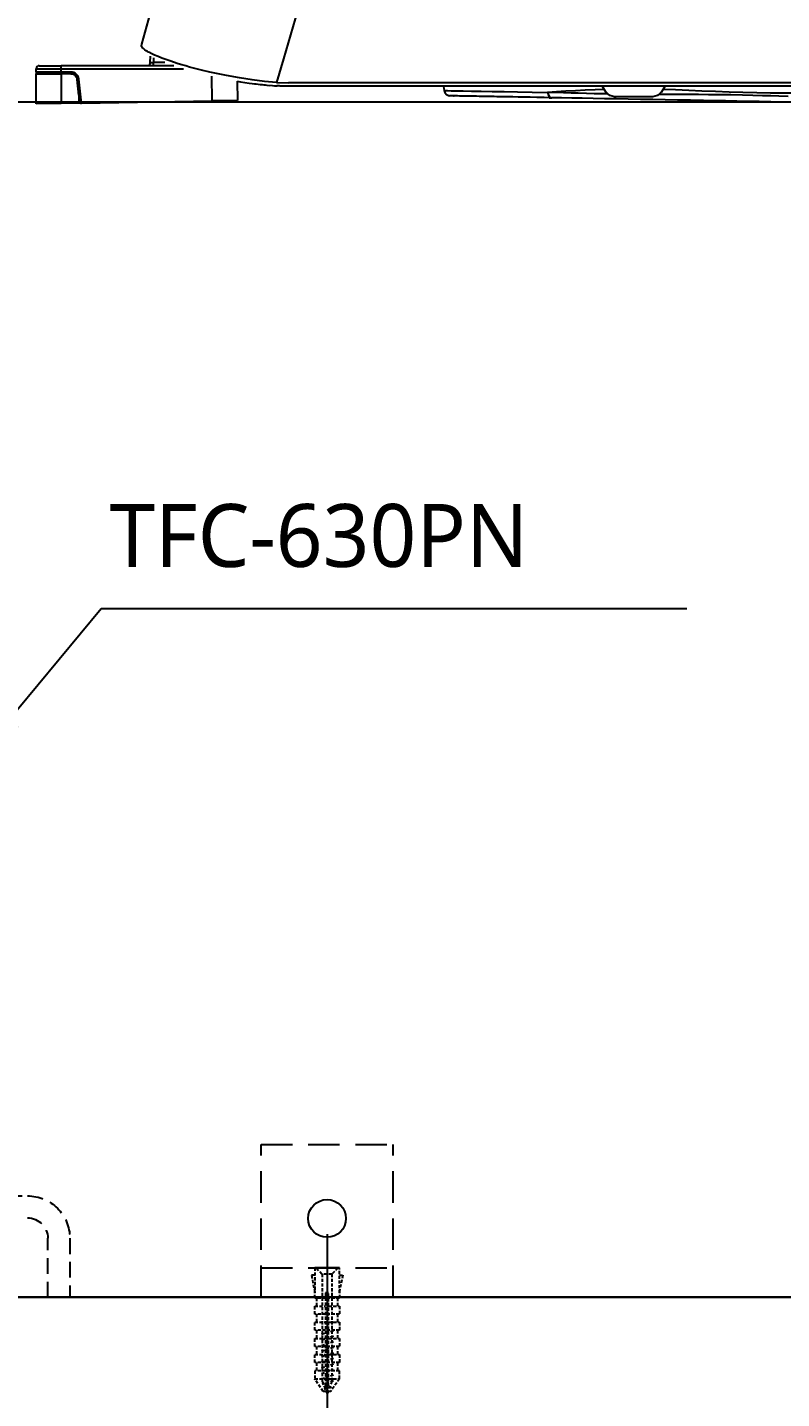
# Model space of a CAD drawing. Extents: x 3056 to 5854, y -58 to 2238.
# Drawn here: x 3577.2 to 3817.1, y 161.8 to 597.6 of the extents above; entities that cross this region are included whole.
import ezdxf

# ---------------------------------------------------------------- set-up
doc = ezdxf.new("R2010")
doc.units = 0
doc.header["$LTSCALE"] = 20
doc.header["$MEASUREMENT"] = 0
doc.linetypes.add('HIDDEN', pattern=[0.375, 0.25, -0.125])
doc.layers.get('0').update_dxf_attribs({"linetype": 'CONTINUOUS'})
doc.layers.get('DEFPOINTS').update_dxf_attribs({"linetype": 'CONTINUOUS'})
for name, color, linetype in [('1', 1, 'CONTINUOUS'), ('2', 2, 'CONTINUOUS'), ('3', 3, 'CONTINUOUS'), ('6', 6, 'CONTINUOUS')]:
    doc.layers.add(name, color=color, linetype=linetype)
doc.styles.add('ROMANS', font='NanumGothic.ttf', dxfattribs={"height": 10.144927})
doc.styles.get("Standard").update_dxf_attribs({"font": 'NanumGothic.ttf'})
doc.dimstyles.get("Standard").update_dxf_attribs({"dimtxt": 2.7, "dimasz": 2, "dimexe": 2, "dimexo": 1, "dimgap": 1.5, "dimtad": 1, "dimlfac": 10, "dimzin": 0, "dimdsep": 46, "dimtxsty": 'Standard', "dimcen": 0, "dimclrt": 2, "dimadec": 0, "dimazin": 0, "dimtfac": 1, "dimtofl": 0, "dimtmove": 0, "dimatfit": 3, "dimfxl": 0, "dimtolj": 1, "dimtzin": 0, "dimarcsym": 0})

# ---------------------------------------------------------------- blocks, each defined once
blk = doc.blocks.new('*D25')
at = {"layer": '1', "color": 3, "lineweight": -2}
for p, q in [((4088.85, 563.97), (4088.85, -58.4)), ((3379.37, 189.02), (3379.37, -58.4)), ((4068.85, -48.4), (3399.37, -48.4))]:
    blk.add_line(p, q, dxfattribs=at)
at = {"layer": '1', "color": 3}
for points in [[(3399.37, -45.07), (3399.37, -51.74), (3379.37, -48.4)], [(4068.85, -45.07), (4068.85, -51.74), (4088.85, -48.4)]]:
    blk.add_solid(points, dxfattribs=at)
at = {"layer": 'DEFPOINTS', "color": 0}
for p in [(4088.85, 568.97), (3379.37, 194.02), (3379.37, -48.4)]:
    blk.add_point(p, dxfattribs=at)
at = {"layer": '1', "color": 2, "insert": (3734.11, -22.18), "char_height": 30, "attachment_point": 5}
blk.add_mtext('\\A1;710', dxfattribs=at)
blk = doc.blocks.new('*D23')
at = {"layer": '1', "color": 3, "lineweight": -2}
for p, q in [((3672.52, 214.02), (3672.52, 8.6)), ((3379.37, 189.02), (3379.37, 8.6)), ((3399.37, 18.6), (3652.52, 18.6))]:
    blk.add_line(p, q, dxfattribs=at)
at = {"layer": '1', "color": 3}
for points in [[(3399.37, 21.94), (3399.37, 15.27), (3379.37, 18.6)], [(3652.52, 21.94), (3652.52, 15.27), (3672.52, 18.6)]]:
    blk.add_solid(points, dxfattribs=at)
at = {"layer": 'DEFPOINTS', "color": 0}
for p in [(3672.52, 219.02), (3379.37, 194.02), (3672.52, 18.6)]:
    blk.add_point(p, dxfattribs=at)
at = {"layer": '1', "color": 2, "insert": (3525.94, 44.93), "char_height": 30, "attachment_point": 5}
blk.add_mtext('\\A1;295', dxfattribs=at)
blk = doc.blocks.new('21D21D1')
at = {"color": 2}
for p, q in [((7518.19, 1066.44), (7524.67, 1089.57)), ((7485.62, 1059.6), (7492.62, 1059.6)), ((7528.37, 1059.6), (7492.62, 1059.6)), ((7521.93, 1062.14), (7521.91, 1060.59)), ((7525.57, 1060.59), (7521.91, 1060.59)), ((7484.62, 1058.1), (7484.62, 1058.62)), ((7484.62, 1057.6), (7484.62, 1058.1)), ((7492.62, 1057.6), (7484.62, 1057.6)), ((7484.62, 1056.89), (7484.62, 1057.05)), ((7484.62, 1047.49), (7484.62, 1056.89)), ((7485.12, 1057.55), (7492.62, 1057.55)), ((7493.54, 1057.55), (7492.46, 1057.55)), ((7492.46, 1057.55), (7492.46, 1057.55)), ((7492.62, 1058.62), (7531.53, 1058.62)), ((7492.62, 1057.6), (7492.62, 1058.62)), ((7492.62, 1057.6), (7495.72, 1057.6)), ((7494.46, 1057.55), (7492.62, 1057.55)), ((7495.63, 1057.06), (7492.62, 1057.06)), ((7494.12, 1057.6), (7494.12, 1057.55)), ((7495.63, 1057.55), (7494.46, 1057.55)), ((7495.32, 1057.55), (7495.32, 1057.6)), ((7495.63, 1057.55), (7495.63, 1057.06)), ((7498.14, 1050.28), (7497.62, 1055.27)), ((7498.12, 1055.31), (7498.64, 1050.3)), ((7499.01, 1047.74), (7498.21, 1055.36)), ((7548.51, 1054.73), (7548.62, 1048.6)), ((7749.17, 1053.1), (7564.83, 1053.1)), ((7749.24, 1054.21), (7564.85, 1054.21)), ((7492.62, 1047.63), (7484.62, 1047.49)), ((7498.19, 1047.72), (7492.62, 1047.63)), ((7498.14, 1050.28), (7498.19, 1047.72)), ((7498.69, 1047.73), (7498.19, 1047.72)), ((7498.64, 1050.3), (7498.69, 1047.73)), ((7498.69, 1047.73), (7499.01, 1047.74)), ((7499.01, 1047.74), (7540.62, 1048.46)), ((7548.62, 1048.6), (7540.62, 1048.46))]:
    blk.add_line(p, q, dxfattribs=at)
for points in [[(7569.91, 1084.59), (7567.7, 1077.03), (7565.51, 1069.45), (7563.32, 1061.84), (7561.11, 1054.31)], [(7518.08, 1065.89), (7518.09, 1066.09)], [(7561.11, 1054.31), (7557.24, 1054.63), (7553.27, 1055.1), (7549.24, 1055.71), (7545.18, 1056.45), (7542.48, 1057), (7539.81, 1057.59), (7537.19, 1058.21), (7535.91, 1058.54), (7534.64, 1058.87), (7533.4, 1059.2), (7532.18, 1059.54), (7530.99, 1059.89), (7529.83, 1060.23), (7527.11, 1061.11), (7524.63, 1062), (7523.37, 1062.5), (7522.22, 1062.99), (7522.01, 1063.09), (7521.8, 1063.19), (7521.6, 1063.28), (7521.4, 1063.38), (7521.21, 1063.48), (7521.02, 1063.57), (7520.84, 1063.67), (7520.66, 1063.76), (7520.4, 1063.91), (7520.04, 1064.12), (7519.62, 1064.39), (7519.17, 1064.7), (7518.74, 1065.05), (7518.37, 1065.4), (7518.13, 1065.76), (7518.08, 1065.89)], [(7518.17, 1066.37), (7518.16, 1066.35), (7518.13, 1066.25), (7518.09, 1066.09)], [(7518.17, 1066.38), (7518.19, 1066.44)], [(7485.62, 1059.6), (7485.24, 1059.53), (7484.91, 1059.31), (7484.7, 1058.99), (7484.62, 1058.6)], [(7492.62, 1058.62), (7492.62, 1059), (7492.62, 1059.32), (7492.62, 1059.53), (7492.62, 1059.6)], [(7520.1, 1059.62), (7519.91, 1059.6)], [(7520.09, 1059.62), (7520.21, 1059.64), (7520.38, 1059.67)], [(7520.38, 1059.67), (7520.61, 1059.82), (7520.79, 1060.04), (7520.9, 1060.32), (7520.93, 1060.59)], [(7520.91, 1060.59), (7520.94, 1062.66)], [(7520.91, 1060.59), (7520.93, 1060.58)], [(7520.93, 1060.58), (7520.98, 1060.58), (7521.2, 1060.58), (7521.52, 1060.58), (7521.91, 1060.59)], [(7521.91, 1059.62), (7521.91, 1059.68), (7521.91, 1059.89), (7521.91, 1060.21), (7521.91, 1060.59)], [(7521.91, 1059.6), (7521.91, 1059.62)], [(7484.62, 1058.6), (7484.62, 1058.6), (7484.62, 1058.6), (7484.62, 1058.6), (7484.68, 1058.61), (7484.83, 1058.61), (7485.02, 1058.61), (7485.23, 1058.61), (7485.43, 1058.61), (7485.65, 1058.61), (7485.89, 1058.61), (7486.14, 1058.61), (7486.41, 1058.61), (7486.68, 1058.61), (7486.96, 1058.62), (7487.37, 1058.62), (7487.79, 1058.62), (7488.23, 1058.62), (7488.92, 1058.62), (7489.64, 1058.62), (7490.62, 1058.62), (7491.62, 1058.62), (7492.62, 1058.62)], [(7484.62, 1057.6), (7484.62, 1058.6)], [(7485.12, 1057.55), (7484.93, 1057.51), (7484.77, 1057.41), (7484.66, 1057.24), (7484.62, 1057.05)], [(7484.62, 1057.05), (7484.64, 1057.05), (7484.7, 1057.05), (7484.78, 1057.05), (7484.88, 1057.05), (7484.99, 1057.05), (7485.11, 1057.05), (7485.23, 1057.05), (7485.59, 1057.06), (7486.01, 1057.06), (7486.47, 1057.06), (7486.96, 1057.06), (7487.57, 1057.06), (7488.23, 1057.06), (7488.92, 1057.06), (7489.64, 1057.06), (7490.62, 1057.06), (7491.62, 1057.06), (7492.62, 1057.06)], [(7484.62, 1047.49), (7484.62, 1057.05)], [(7492.62, 1057.06), (7492.62, 1057.25), (7492.62, 1057.41), (7492.62, 1057.51), (7492.62, 1057.55)], [(7492.62, 1057.06), (7492.62, 1047.63)], [(7495.63, 1057.55), (7495.83, 1057.54)], [(7495.83, 1057.54), (7496, 1057.52), (7496.38, 1057.43), (7496.77, 1057.27), (7497.15, 1057.04), (7497.49, 1056.72), (7497.79, 1056.32), (7498, 1055.84), (7498.12, 1055.31)], [(7497.62, 1055.27), (7497.81, 1055.29), (7497.97, 1055.3), (7498.08, 1055.31), (7498.12, 1055.31)], [(7540.62, 1048.46), (7540.49, 1056.33)], [(7548.51, 1054.7), (7549.6, 1054.52), (7552.4, 1054.08), (7555.25, 1053.71), (7558.13, 1053.41), (7558.88, 1053.35)], [(7554.07, 1053.88), (7554.55, 1053.82), (7555.18, 1053.74), (7555.88, 1053.66), (7556.49, 1053.59), (7557.01, 1053.53), (7557.45, 1053.49), (7558.02, 1053.43), (7559.76, 1053.29), (7561.05, 1053.21)], [(7560.45, 1053.24), (7560.6, 1053.23)], [(7560.6, 1053.23), (7561.04, 1053.21)], [(7564.83, 1053.1), (7561.04, 1053.21)], [(7561.11, 1054.31), (7564.85, 1054.21)], [(7561.2, 1053.2), (7561.28, 1053.2)], [(7614.1, 1053.11), (7614.14, 1052.96), (7614.43, 1051.69)], [(7614.43, 1051.69), (7614.65, 1051.05), (7615.1, 1050.49), (7615.72, 1050.13), (7616.06, 1050.04)], [(7614.43, 1051.69), (7614.68, 1051.69), (7615.41, 1051.68), (7616.62, 1051.66), (7618.32, 1051.63), (7620.47, 1051.6), (7623.09, 1051.56), (7626.14, 1051.5), (7629.61, 1051.45), (7633.49, 1051.38), (7637.74, 1051.31), (7642.35, 1051.23), (7647.29, 1051.14)], [(7665.3, 1052), (7662.45, 1051.92), (7659.23, 1051.8), (7656.11, 1051.65), (7653.08, 1051.48), (7650.14, 1051.3), (7647.29, 1051.14)], [(7647.29, 1051.14), (7647.43, 1050.49), (7647.73, 1049.92), (7648.16, 1049.54), (7648.42, 1049.45)], [(7666.44, 1050.64), (7666.17, 1050.64), (7664.24, 1050.68), (7662.06, 1050.72), (7659.63, 1050.77), (7656.97, 1050.83), (7654.73, 1050.89), (7652.36, 1050.97), (7649.88, 1051.05), (7647.29, 1051.14)], [(7665.94, 1051.14), (7665.36, 1051.91), (7664.76, 1052.95), (7664.68, 1053.1)], [(7668.59, 1049.72), (7667.83, 1049.88), (7667.11, 1050.18), (7666.46, 1050.62), (7665.92, 1051.16)], [(7683.4, 1051.16), (7682.86, 1050.62), (7682.21, 1050.18), (7681.49, 1049.88), (7680.73, 1049.72)], [(7684.64, 1053.1), (7684.56, 1052.95), (7683.96, 1051.91), (7683.38, 1051.14)], [(7718.21, 1050.93), (7713.8, 1050.98), (7709.42, 1051.08), (7705.05, 1051.23), (7700.7, 1051.39), (7696.38, 1051.57), (7692.17, 1051.75), (7688, 1051.91), (7684.03, 1052.04)], [(7876.87, 1047.88), (7870.81, 1047.86), (7864.68, 1047.82), (7858.53, 1047.81), (7852.35, 1047.87), (7846.15, 1047.99), (7839.93, 1048.16), (7833.69, 1048.34), (7825.07, 1048.6), (7816.4, 1048.83), (7807.68, 1049.06), (7798.93, 1049.28), (7789.98, 1049.49), (7781, 1049.69), (7771.98, 1049.88), (7762.95, 1050.07), (7753.89, 1050.27), (7746.76, 1050.44), (7739.62, 1050.6), (7732.48, 1050.75), (7725.34, 1050.87), (7718.21, 1050.93)], [(7648.4, 1049.45), (7646.22, 1049.49), (7643.86, 1049.53), (7641.69, 1049.57), (7639.7, 1049.61), (7637.87, 1049.64), (7636.23, 1049.67), (7634.74, 1049.7), (7633.38, 1049.72), (7632.15, 1049.74), (7631.16, 1049.76), (7630.26, 1049.78), (7629.45, 1049.79), (7628.72, 1049.81), (7628.07, 1049.82), (7627.49, 1049.83), (7626.94, 1049.84), (7626.36, 1049.85), (7625.54, 1049.86), (7624.67, 1049.88), (7623.75, 1049.9), (7622.81, 1049.91), (7621.86, 1049.93), (7620.91, 1049.95), (7619.98, 1049.97), (7619.28, 1049.98), (7618.62, 1049.99), (7618.01, 1050), (7617.46, 1050.01), (7616.98, 1050.02), (7616.6, 1050.03), (7616.3, 1050.03), (7616.12, 1050.04), (7616.05, 1050.04)], [(7616.21, 1050.03), (7616.12, 1050.04), (7616.05, 1050.04)], [(7617.34, 1050.01), (7616.98, 1050.02), (7616.6, 1050.03), (7616.3, 1050.03), (7616.21, 1050.03)], [(7617.32, 1049.99), (7617.45, 1050)], [(7617.32, 1049.99), (7617.36, 1049.99)], [(7617.35, 1050.01), (7617.34, 1050.01)], [(7617.44, 1050.01), (7617.35, 1050.01)], [(7617.82, 1050), (7617.46, 1050.01), (7617.44, 1050.01)], [(7617.45, 1050), (7617.52, 1050.01)], [(7647.78, 1049.43), (7648.53, 1049.42)], [(7648.42, 1049.45), (7648.63, 1049.42)], [(7718.28, 1048.15), (7714.62, 1048.22), (7711.01, 1048.28), (7707.44, 1048.35), (7703.9, 1048.41), (7700.41, 1048.48), (7696.87, 1048.54), (7692.7, 1048.62), (7688.62, 1048.69), (7684.64, 1048.76), (7680.75, 1048.83), (7676.79, 1048.91), (7672.89, 1048.98), (7669.09, 1049.05), (7665.37, 1049.11), (7661.75, 1049.18), (7658.3, 1049.24), (7654.95, 1049.3), (7651.73, 1049.36), (7648.63, 1049.42)], [(7669.83, 1049.7), (7669.24, 1049.71), (7668.83, 1049.71), (7668.59, 1049.72)], [(7680.73, 1049.72), (7680.49, 1049.71), (7680.08, 1049.71), (7679.49, 1049.7)], [(7718.27, 1049.99), (7715.62, 1050.07), (7712.61, 1050.16), (7709.26, 1050.24), (7705.58, 1050.3), (7701.59, 1050.36), (7698.48, 1050.39), (7695.23, 1050.41), (7691.84, 1050.43), (7690.66, 1050.44), (7689.48, 1050.44), (7688.27, 1050.45), (7687.06, 1050.45), (7685.83, 1050.46), (7684.59, 1050.46), (7683.34, 1050.47), (7682.63, 1050.47)], [(7723.78, 1049.81), (7720.85, 1049.9), (7718.27, 1049.99)], [(7876.32, 1045.28), (7870.41, 1045.39), (7864.35, 1045.5), (7858.14, 1045.61), (7852.1, 1045.72), (7845.95, 1045.83), (7839.64, 1045.95), (7833.25, 1046.06), (7824.52, 1046.22), (7815.86, 1046.38), (7807.26, 1046.53), (7798.72, 1046.69), (7791.36, 1046.82), (7783.95, 1046.96), (7776.48, 1047.09), (7768.96, 1047.23), (7761.39, 1047.37), (7753.7, 1047.51), (7747.73, 1047.62), (7741.89, 1047.72), (7736, 1047.83), (7729.99, 1047.94), (7724.08, 1048.05), (7718.28, 1048.15)]]:
    blk.add_lwpolyline(points, dxfattribs=at)
blk.add_arc((7495.72, 1055.1), 2.5, 5.9994, 90, dxfattribs=at)
at = {"color": 2, "extrusion": (0, 0, -1)}
for centre, major_axis, ratio, start_param, end_param in [((7495.63, 1055.06), (-2, -0.03), 0.999848, 1.588363, 3.054465), ((7498.14, 1050.27), (-0.5, -0.031), 0.017419, 1.571557, 3.141474)]:
    blk.add_ellipse(centre, major_axis=major_axis, ratio=ratio, start_param=start_param, end_param=end_param, dxfattribs=at)
at = {"color": 2}
for points in [[(7513.32, 1059.6), (7513.32, 1059.6), (7513.27, 1059.6), (7513.16, 1059.6)], [(7564.83, 1053.1), (7564.44, 1053.1), (7563.67, 1053.11), (7562.48, 1053.14), (7561.69, 1053.18), (7561.28, 1053.2)], [(7672.09, 1049.7), (7671.09, 1049.7), (7670.32, 1049.7), (7669.83, 1049.7)], [(7672.75, 1049.7), (7672.5, 1049.7), (7672.27, 1049.7), (7672.09, 1049.7)], [(7674.66, 1049.7), (7674.3, 1049.7), (7673.56, 1049.7), (7672.97, 1049.7), (7672.75, 1049.7)], [(7676.57, 1049.7), (7676.35, 1049.7), (7675.76, 1049.7), (7675.02, 1049.7), (7674.66, 1049.7)], [(7677.23, 1049.7), (7677.05, 1049.7), (7676.82, 1049.7), (7676.57, 1049.7)], [(7679.49, 1049.7), (7679, 1049.7), (7678.23, 1049.7), (7677.23, 1049.7)], [(7680.31, 1049.7), (7680.31, 1049.7), (7680.03, 1049.7), (7679.49, 1049.7)]]:
    blk.add_open_spline(points, degree=3, dxfattribs=at)
blk.add_open_spline([(7669.83, 1049.7), (7669.29, 1049.7), (7669.01, 1049.7), (7669.01, 1049.7), (7669.01, 1049.7)], degree=3, knots=[0, 0, 0, 0, 0.5, 0.5000246, 0.5000246, 0.5000246, 0.5000246], dxfattribs=at)

msp = doc.modelspace()

# ---------------------------------------------------------------- linework, layer by layer
for p, q in [((3534.72853, 573.9671), (4083.85124, 573.9671)), ((3932.95011, 194.0231), (3423.76259, 194.0231))]:
    msp.add_line(p, q)
at = {"color": 2, "linetype": 'HIDDEN'}
for p, q in [((3563.07344, 226.20651), (3577.21843, 226.20651)), ((3583.71843, 193.90651), (3583.71843, 212.70651)), ((3590.71843, 212.70651), (3590.71843, 193.90651))]:
    msp.add_line(p, q, dxfattribs=at)
at = {"linetype": 'HIDDEN', "ltscale": 0.2}
for p, q in [((3668.58787, 200.94324), (3667.56762, 200.94324)), ((3667.56762, 200.94324), (3668.58787, 195.72943)), ((3676.4487, 203.34962), (3668.58787, 203.34962)), ((3668.58787, 203.34962), (3668.58787, 195.32837)), ((3669.12586, 203.21268), (3670.99425, 201.3443)), ((3675.85398, 203.34962), (3669.18258, 203.34962)), ((3674.04232, 201.3443), (3670.99425, 201.3443)), ((3670.99425, 201.3443), (3670.99425, 167.25399)), ((3675.9107, 203.21268), (3674.04232, 201.3443)), ((3674.04232, 201.3443), (3674.04232, 167.25399)), ((3676.4487, 195.32837), (3676.4487, 203.34962)), ((3676.4487, 200.94324), (3677.53349, 200.94324)), ((3677.53349, 200.94324), (3676.4487, 195.72943)), ((3668.58787, 193.72412), (3668.58787, 196.29092)), ((3676.4487, 196.29092), (3676.4487, 193.72412)), ((3672.03701, 193.72412), (3668.58787, 193.72412)), ((3669.14936, 193.72412), (3669.14936, 191.15732)), ((3672.99956, 195.32837), (3672.03701, 195.32837)), ((3672.03701, 195.32837), (3672.03701, 165.64974)), ((3672.99956, 165.64974), (3672.99956, 195.32837)), ((3676.4487, 193.72412), (3672.99956, 193.72412)), ((3675.88721, 193.72412), (3675.88721, 191.15732)), ((3668.58787, 188.59052), (3668.58787, 191.15732)), ((3668.58787, 191.15732), (3672.03701, 191.15732)), ((3672.03701, 188.59052), (3668.58787, 188.59052)), ((3669.14936, 188.59052), (3669.14936, 186.02372)), ((3672.99956, 191.15732), (3676.4487, 191.15732)), ((3676.4487, 188.59052), (3672.99956, 188.59052)), ((3675.88721, 188.59052), (3675.88721, 186.02372)), ((3676.4487, 191.15732), (3676.4487, 188.59052)), ((3668.58787, 183.45692), (3668.58787, 186.02372)), ((3668.58787, 186.02372), (3672.03701, 186.02372)), ((3672.03701, 183.45692), (3668.58787, 183.45692)), ((3669.14936, 183.45692), (3669.14936, 180.89012)), ((3674.5236, 183.33836), (3670.51297, 182.02177)), ((3672.99956, 186.02372), (3676.4487, 186.02372)), ((3676.4487, 183.45692), (3672.99956, 183.45692)), ((3675.88721, 183.45692), (3675.88721, 180.89012)), ((3676.4487, 186.02372), (3676.4487, 183.45692)), ((3668.58787, 178.32332), (3668.58787, 180.89012)), ((3668.58787, 180.89012), (3672.03701, 180.89012)), ((3674.5236, 181.56546), (3670.51297, 180.24886)), ((3674.5236, 179.79255), (3670.51297, 178.47596)), ((3672.99956, 180.89012), (3676.4487, 180.89012)), ((3676.4487, 180.89012), (3676.4487, 178.32332)), ((3672.03701, 178.32332), (3668.58787, 178.32332)), ((3668.58787, 173.18972), (3668.58787, 175.75652)), ((3668.58787, 175.75652), (3672.03701, 175.75652)), ((3669.14936, 178.32332), (3669.14936, 175.75652)), ((3674.5236, 178.01965), (3670.51297, 176.70305)), ((3674.5236, 176.24674), (3670.51297, 174.93015)), ((3674.5236, 174.47384), (3670.51297, 173.15725)), ((3676.4487, 178.32332), (3672.99956, 178.32332)), ((3672.99956, 175.75652), (3676.4487, 175.75652)), ((3675.88721, 178.32332), (3675.88721, 175.75652)), ((3676.4487, 175.75652), (3676.4487, 173.18972)), ((3672.03701, 173.18972), (3668.58787, 173.18972)), ((3668.58787, 170.62292), (3668.58787, 168.05612)), ((3672.03701, 170.62292), (3668.58787, 170.62292)), ((3669.14936, 173.18972), (3669.14936, 170.62292)), ((3674.5236, 172.70094), (3670.51297, 171.38434)), ((3674.5236, 170.92803), (3670.51297, 169.61144)), ((3676.4487, 173.18972), (3672.99956, 173.18972)), ((3676.4487, 170.62292), (3672.99956, 170.62292)), ((3675.88721, 173.18972), (3675.88721, 170.62292)), ((3676.4487, 168.05612), (3676.4487, 170.62292)), ((3671.3151, 164.04549), (3668.58787, 168.05612)), ((3668.58787, 168.05612), (3672.03701, 168.05612)), ((3674.5236, 169.15513), (3670.51297, 167.83853)), ((3674.5236, 167.38222), (3670.94009, 166.20584)), ((3670.99425, 167.25399), (3672.51828, 163.24388)), ((3672.03701, 165.64974), (3672.99956, 165.64974)), ((3674.04232, 167.25399), (3672.51828, 163.24388)), ((3672.99956, 168.05612), (3676.4487, 168.05612)), ((3676.4487, 168.05612), (3673.72147, 164.04549)), ((3673.72147, 164.04549), (3671.3151, 164.04549)), ((3673.97434, 165.42901), (3671.53914, 164.62959))]:
    msp.add_line(p, q, dxfattribs=at)
at = {"color": 2}
for p, q in [((3519.36524, 194.0231), (3629.04972, 194.0231)), ((3723.37832, 194.0231), (4030.36524, 194.0231))]:
    msp.add_line(p, q, dxfattribs=at)
at = {"color": 2, "linetype": 'HIDDEN', "extrusion": (0, 0, -1)}
for radius in [13.5, 6.5]:
    msp.add_arc((-3577.21843, 212.70651), radius, 90, 180, dxfattribs=at)
at = {"linetype": 'HIDDEN', "ltscale": 0.2}
for centre, start, end in [((3669.18258, 203.2694), 90, 225), ((3675.85398, 203.2694), 315, 90)]:
    msp.add_arc(centre, 0.08021, start, end, dxfattribs=at)
at = {"layer": '3', "color": 2, "linetype": 'HIDDEN', "ltscale": 2}
for p, q in [((3651.51828, 194.02309), (3651.51828, 242.554)), ((3651.51828, 242.554), (3693.51828, 242.554)), ((3693.51828, 194.02309), (3693.51828, 242.554)), ((3651.51828, 203.34962), (3693.51828, 203.34962))]:
    msp.add_line(p, q, dxfattribs=at)
at = {"layer": '3', "color": 7}
msp.add_circle((3672.51828, 219.0231), 6, dxfattribs=at)
at = {"layer": '6'}
msp.add_lwpolyline([(5854.2496, 2099.0231), (3379.36524, 2099.0231), (3379.36524, 194.0231), (5276.76374, 194.0231), (5276.76374, 1204.0231)], dxfattribs=at)

# ---------------------------------------------------------------- block references
msp.add_blockref('21D21D1', (-3904.6162, -474.13296))

# ---------------------------------------------------------------- texts
at = {"layer": '2', "attachment_point": 4, "style": 'ROMANS'}
for s, insert, char_height in [('TFC-630PN', (3603.3605, 436.00437), 20), ('VN 100 SDR33\\P(구 VG2 100 염비관)', (3372.85496, 133.39641), 22)]:
    msp.add_mtext(s, dxfattribs=dict(at, insert=insert, char_height=char_height))

# ---------------------------------------------------------------- dimensions: what is measured, and where the dimension line sits
at = {"layer": '1'}
dim = msp.add_linear_dim(base=(3379.36524, -48.40303), p1=(4088.84524, 568.9731), p2=(3379.36524, 194.0231), dimstyle='Standard', override={"dimtxt": 30, "dimasz": 20, "dimexe": 10, "dimexo": 5, "dimgap": 10, "dimdec": 0, "dimlfac": 1, "dimrnd": 0.5, "dimzin": 8, "dimclrd": 3, "dimclre": 3, "dimtdec": 0, "dimarcsym": 1}, dxfattribs=at)
dim.commit()
dim.dimension.update_dxf_attribs({"geometry": '*D25', "text_midpoint": (3734.10524, -48.40303), "dimtype": 160})
dim = msp.add_linear_dim(base=(3672.51828, 18.60292), p1=(3379.36524, 194.0231), p2=(3672.51828, 219.0231), text='295', dimstyle='Standard', override={"dimtxt": 30, "dimasz": 20, "dimexe": 10, "dimexo": 5, "dimgap": 10, "dimdec": 0, "dimlfac": 1, "dimrnd": 0.5, "dimzin": 8, "dimclrd": 3, "dimclre": 3, "dimtdec": 0, "dimarcsym": 1}, dxfattribs=at)
dim.commit()
dim.dimension.update_dxf_attribs({"geometry": '*D23', "text_midpoint": (3525.94176, 18.60292), "dimtype": 160})

# ---------------------------------------------------------------- leaders
msp.add_leader([(3556.18128, 359.34307), (3600.67482, 412.8734), (3786.99963, 412.8734)], dimstyle='Standard', override={"dimscale": 1.2, "dimtxt": 20, "dimasz": 20, "dimexe": 5, "dimgap": 10, "dimtad": 0, "dimtoh": 1, "dimlfac": 1, "dimzin": 12, "dimclrd": 3, "dimclre": 3, "dimazin": 2, "dimarcsym": 1})

doc.saveas('drawing.dxf')
